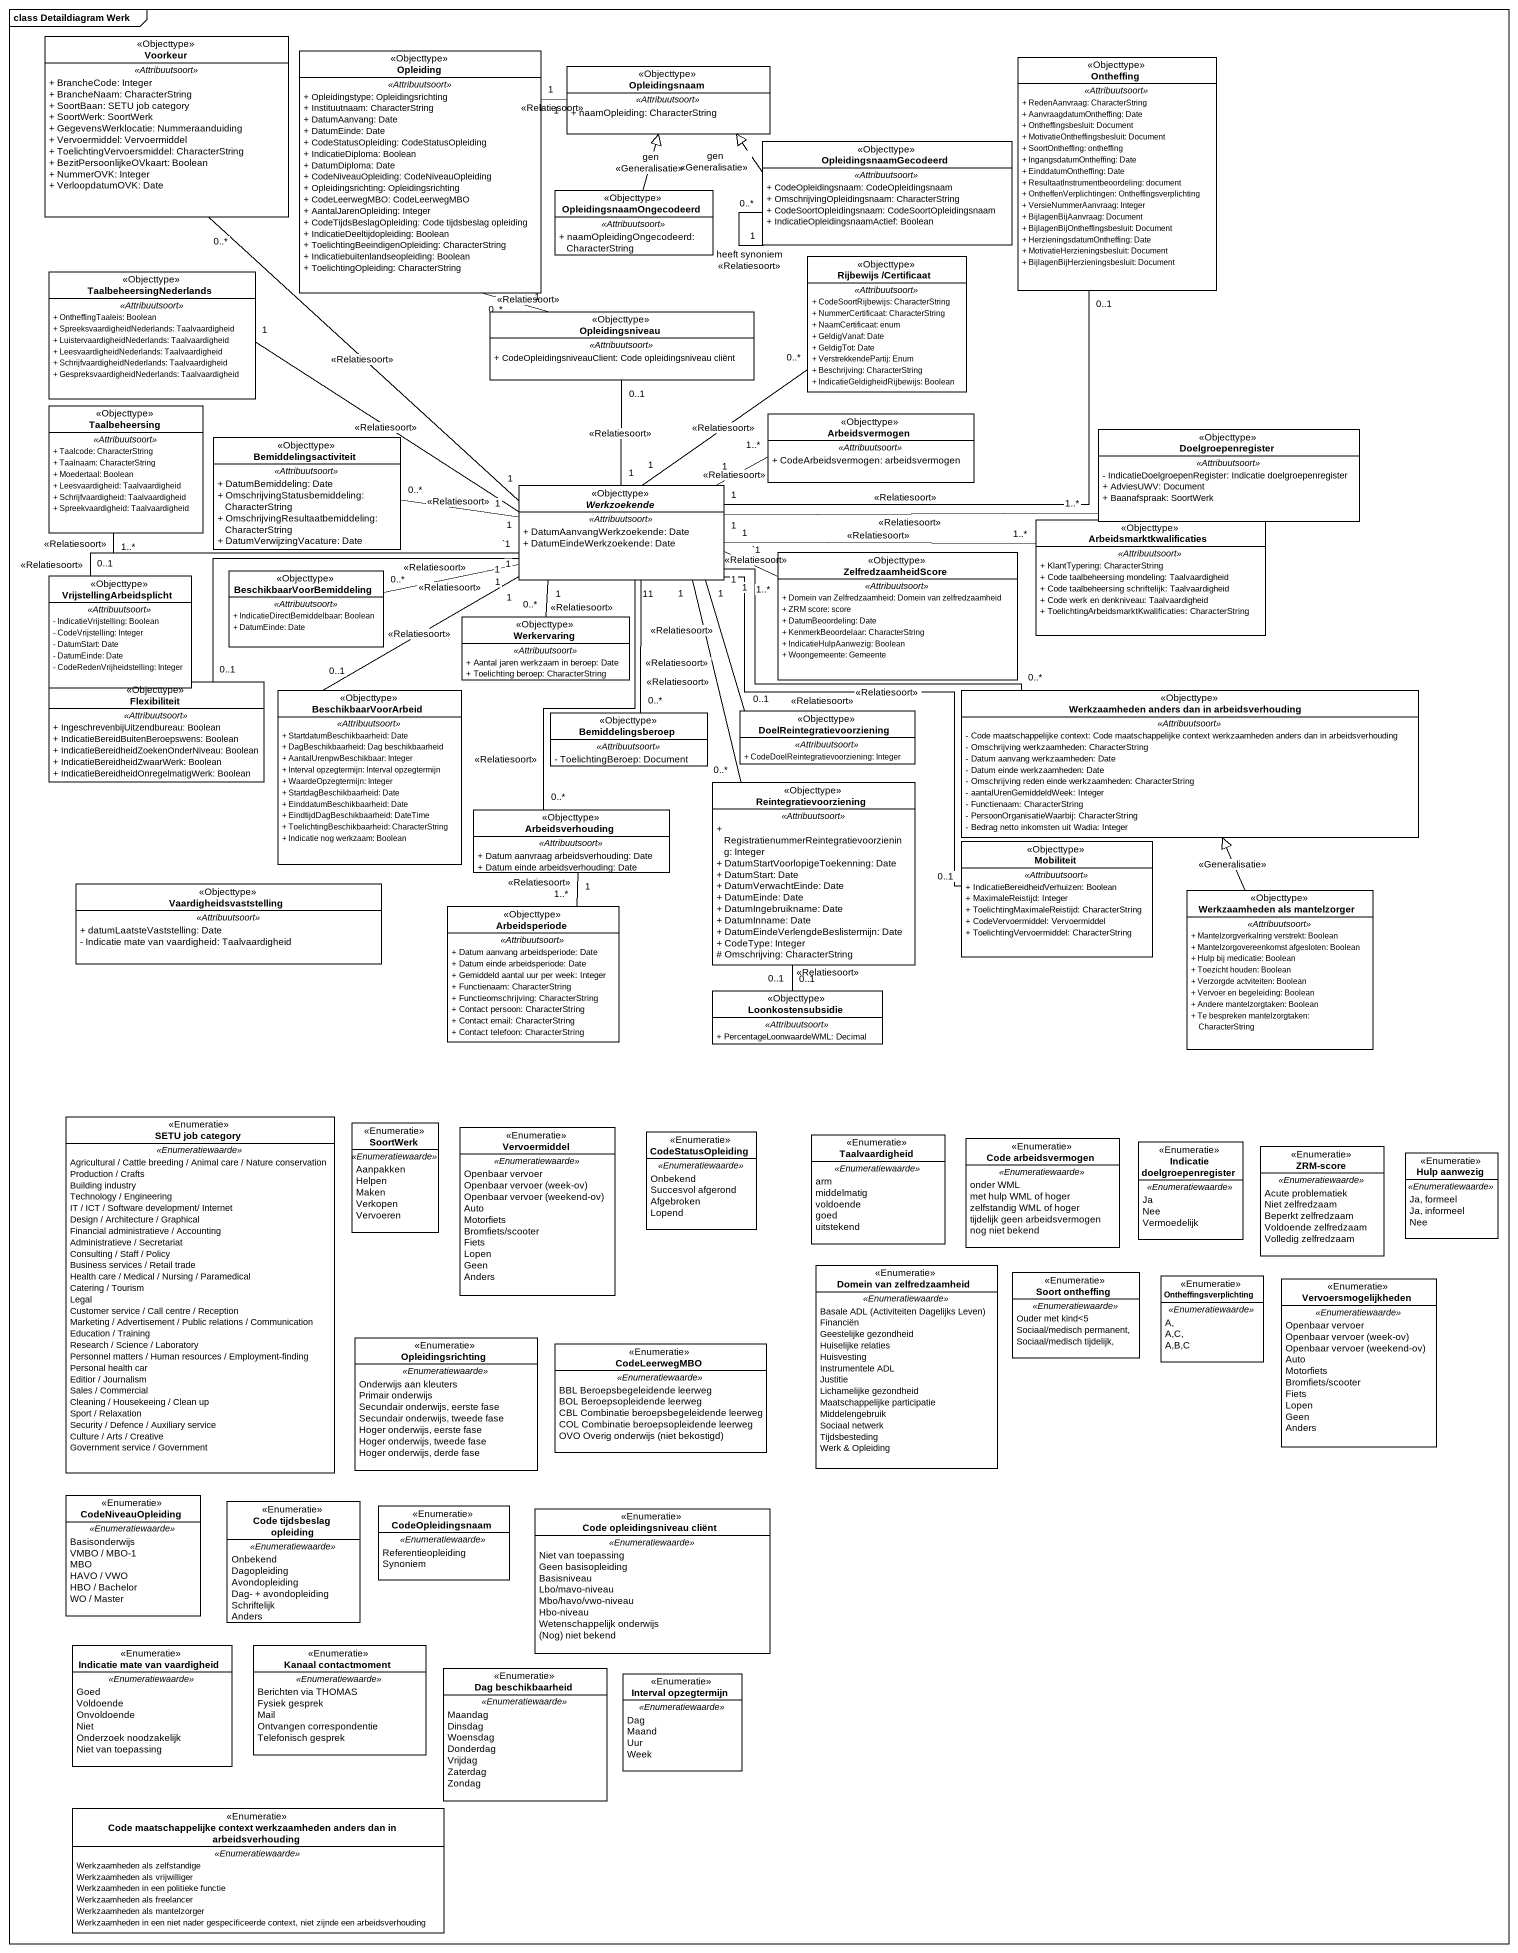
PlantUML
@startuml
mainframe class Detaildiagram Werk
hide circle
hide empty members
skinparam classAttributeIconSize 0
class Voorkeur <<Objecttype>> {
  .. <<Attribuutsoort>> ..
  + BrancheCode: Integer
  + BrancheNaam: CharacterString
  + SoortBaan: SETU job category
  + SoortWerk: SoortWerk
  + GegevensWerklocatie: Nummeraanduiding
  + Vervoermiddel: Vervoermiddel
  + ToelichtingVervoersmiddel: CharacterString
  + BezitPersoonlijkeOVkaart: Boolean
  + NummerOVK: Integer
  + VerloopdatumOVK: Date
}
class Opleiding <<Objecttype>> {
  .. <<Attribuutsoort>> ..
  + Opleidingstype: Opleidingsrichting
  + Instituutnaam: CharacterString
  + DatumAanvang: Date
  + DatumEinde: Date
  + CodeStatusOpleiding: CodeStatusOpleiding
  + IndicatieDiploma: Boolean
  + DatumDiploma: Date
  + CodeNiveauOpleiding: CodeNiveauOpleiding
  + Opleidingsrichting: Opleidingsrichting
  + CodeLeerwegMBO: CodeLeerwegMBO
  + AantalJarenOpleiding: Integer
  + CodeTijdsBeslagOpleiding: Code tijdsbeslag opleiding
  + IndicatieDeeltijdopleiding: Boolean
  + ToelichtingBeeindigenOpleiding: CharacterString
  + Indicatiebuitenlandseopleiding: Boolean
  + ToelichtingOpleiding: CharacterString
}
class Opleidingsnaam <<Objecttype>> {
  .. <<Attribuutsoort>> ..
  + naamOpleiding: CharacterString
}
class Ontheffing <<Objecttype>> {
  .. <<Attribuutsoort>> ..
  + RedenAanvraag: CharacterString
  + AanvraagdatumOntheffing: Date
  + Ontheffingsbesluit: Document
  + MotivatieOntheffingsbesluit: Document
  + SoortOntheffing: ontheffing
  + IngangsdatumOntheffing: Date
  + EinddatumOntheffing: Date
  + ResultaatInstrumentbeoordeling: document
  + OntheffenVerplichtingen: Ontheffingsverplichting
  + VersieNummerAanvraag: Integer
  + BijlagenBijAanvraag: Document
  + BijlagenBijOntheffingsbesluit: Document
  + HerzieningsdatumOntheffing: Date
  + MotivatieHerzieningsbesluit: Document
  + BijlagenBijHerzieningsbesluit: Document
}
class OpleidingsnaamGecodeerd <<Objecttype>> {
  .. <<Attribuutsoort>> ..
  + CodeOpleidingsnaam: CodeOpleidingsnaam
  + OmschrijvingOpleidingsnaam: CharacterString
  + CodeSoortOpleidingsnaam: CodeSoortOpleidingsnaam
  + IndicatieOpleidingsnaamActief: Boolean
}
class OpleidingsnaamOngecodeerd <<Objecttype>> {
  .. <<Attribuutsoort>> ..
  + naamOpleidingOngecodeerd: CharacterString
}
class "Rijbewijs /Certificaat" as Rijbewijs_Certificaat <<Objecttype>> {
  .. <<Attribuutsoort>> ..
  + CodeSoortRijbewijs: CharacterString
  + NummerCertificaat: CharacterString
  + NaamCertificaat: enum
  + GeldigVanaf: Date
  + GeldigTot: Date
  + VerstrekkendePartij: Enum
  + Beschrijving: CharacterString
  + IndicatieGeldigheidRijbewijs: Boolean
}
class TaalbeheersingNederlands <<Objecttype>> {
  .. <<Attribuutsoort>> ..
  + OntheffingTaaleis: Boolean
  + SpreeksvaardigheidNederlands: Taalvaardigheid
  + LuistervaardigheidNederlands: Taalvaardigheid
  + LeesvaardigheidNederlands: Taalvaardigheid
  + SchrijfvaardigheidNederlands: Taalvaardigheid
  + GespreksvaardigheidNederlands: Taalvaardigheid
}
class Opleidingsniveau <<Objecttype>> {
  .. <<Attribuutsoort>> ..
  + CodeOpleidingsniveauClient: Code opleidingsniveau cliënt
}
class Taalbeheersing <<Objecttype>> {
  .. <<Attribuutsoort>> ..
  + Taalcode: CharacterString
  + Taalnaam: CharacterString
  + Moedertaal: Boolean
  + Leesvaardigheid: Taalvaardigheid
  + Schrijfvaardigheid: Taalvaardigheid
  + Spreekvaardigheid: Taalvaardigheid
}
class Arbeidsvermogen <<Objecttype>> {
  .. <<Attribuutsoort>> ..
  + CodeArbeidsvermogen: arbeidsvermogen
}
class Bemiddelingsactiviteit <<Objecttype>> {
  .. <<Attribuutsoort>> ..
  + DatumBemiddeling: Date
  + OmschrijvingStatusbemiddeling: CharacterString
  + OmschrijvingResultaatbemiddeling: CharacterString
  + DatumVerwijzingVacature: Date
}
class Doelgroepenregister <<Objecttype>> {
  .. <<Attribuutsoort>> ..
  - IndicatieDoelgroepenRegister: Indicatie doelgroepenregister
  + AdviesUWV: Document
  + Baanafspraak: SoortWerk
}
abstract class Werkzoekende <<Objecttype>> {
  .. <<Attribuutsoort>> ..
  + DatumAanvangWerkzoekende: Date
  + DatumEindeWerkzoekende: Date
}
class Arbeidsmarktkwalificaties <<Objecttype>> {
  .. <<Attribuutsoort>> ..
  + KlantTypering: CharacterString
  + Code taalbeheersing mondeling: Taalvaardigheid
  + Code taalbeheersing schriftelijk: Taalvaardigheid
  + Code werk en denkniveau: Taalvaardigheid
  + ToelichtingArbeidsmarktKwalificaties: CharacterString
}
class VrijstellingArbeidsplicht <<Objecttype>> {
  .. <<Attribuutsoort>> ..
  - IndicatieVrijstelling: Boolean
  - CodeVrijstelling: Integer
  - DatumStart: Date
  - DatumEinde: Date
  - CodeRedenVrijheidstelling: Integer
}
class BeschikbaarVoorBemiddeling <<Objecttype>> {
  .. <<Attribuutsoort>> ..
  + IndicatieDirectBemiddelbaar: Boolean
  + DatumEinde: Date
}
class ZelfredzaamheidScore <<Objecttype>> {
  .. <<Attribuutsoort>> ..
  + Domein van Zelfredzaamheid: Domein van zelfredzaamheid
  + ZRM score: score
  + DatumBeoordeling: Date
  + KenmerkBeoordelaar: CharacterString
  + IndicatieHulpAanwezig: Boolean
  + Woongemeente: Gemeente
}
class Werkervaring <<Objecttype>> {
  .. <<Attribuutsoort>> ..
  + Aantal jaren werkzaam in beroep: Date
  + Toelichting beroep: CharacterString
}
class Flexibiliteit <<Objecttype>> {
  .. <<Attribuutsoort>> ..
  + IngeschrevenbijUitzendbureau: Boolean
  + IndicatieBereidBuitenBeroepswens: Boolean
  + IndicatieBereidheidZoekenOnderNiveau: Boolean
  + IndicatieBereidheidZwaarWerk: Boolean
  + IndicatieBereidheidOnregelmatigWerk: Boolean
}
class BeschikbaarVoorArbeid <<Objecttype>> {
  .. <<Attribuutsoort>> ..
  + StartdatumBeschikbaarheid: Date
  + DagBeschikbaarheid: Dag beschikbaarheid
  + AantalUrenpwBeschikbaar: Integer
  + Interval opzegtermijn: Interval opzegtermijn
  + WaardeOpzegtermijn: Integer
  + StartdagBeschikbaarheid: Date
  + EinddatumBeschikbaarheid: Date
  + EindtijdDagBeschikbaarheid: DateTime
  + ToelichtingBeschikbaarheid: CharacterString
  + Indicatie nog werkzaam: Boolean
}
class "Werkzaamheden anders dan in arbeidsverhouding" as Werkzaamheden_anders_dan_in <<Objecttype>> {
  .. <<Attribuutsoort>> ..
  - Code maatschappelijke context: Code maatschappelijke context werkzaamheden anders dan in arbeidsverhouding
  - Omschrijving werkzaamheden: CharacterString
  - Datum aanvang werkzaamheden: Date
  - Datum einde werkzaamheden: Date
  - Omschrijving reden einde werkzaamheden: CharacterString
  - aantalUrenGemiddeldWeek: Integer
  - Functienaam: CharacterString
  - PersoonOrganisatieWaarbij: CharacterString
  - Bedrag netto inkomsten uit Wadia: Integer
}
class Bemiddelingsberoep <<Objecttype>> {
  .. <<Attribuutsoort>> ..
  - ToelichtingBeroep: Document
}
class DoelReintegratievoorziening <<Objecttype>> {
  .. <<Attribuutsoort>> ..
  + CodeDoelReintegratievoorziening: Integer
}
class Reintegratievoorziening <<Objecttype>> {
  .. <<Attribuutsoort>> ..
  + RegistratienummerReintegratievoorziening: Integer
  + DatumStartVoorlopigeToekenning: Date
  + DatumStart: Date
  + DatumVerwachtEinde: Date
  + DatumEinde: Date
  + DatumIngebruikname: Date
  + DatumInname: Date
  + DatumEindeVerlengdeBeslistermijn: Date
  + CodeType: Integer
  # Omschrijving: CharacterString
}
class Arbeidsverhouding <<Objecttype>> {
  .. <<Attribuutsoort>> ..
  + Datum aanvraag arbeidsverhouding: Date
  + Datum einde arbeidsverhouding: Date
}
class Mobiliteit <<Objecttype>> {
  .. <<Attribuutsoort>> ..
  + IndicatieBereidheidVerhuizen: Boolean
  + MaximaleReistijd: Integer
  + ToelichtingMaximaleReistijd: CharacterString
  + CodeVervoermiddel: Vervoermiddel
  + ToelichtingVervoermiddel: CharacterString
}
class Vaardigheidsvaststelling <<Objecttype>> {
  .. <<Attribuutsoort>> ..
  + datumLaatsteVaststelling: Date
  - Indicatie mate van vaardigheid: Taalvaardigheid
}
class Arbeidsperiode <<Objecttype>> {
  .. <<Attribuutsoort>> ..
  + Datum aanvang arbeidsperiode: Date
  + Datum einde arbeidsperiode: Date
  + Gemiddeld aantal uur per week: Integer
  + Functienaam: CharacterString
  + Functieomschrijving: CharacterString
  + Contact persoon: CharacterString
  + Contact email: CharacterString
  + Contact telefoon: CharacterString
}
class "Werkzaamheden als mantelzorger" as Werkzaamheden_als <<Objecttype>> {
  .. <<Attribuutsoort>> ..
  + Mantelzorgverkalring verstrekt: Boolean
  + Mantelzorgovereenkomst afgesloten: Boolean
  + Hulp bij medicatie: Boolean
  + Toezicht houden: Boolean
  + Verzorgde actviteiten: Boolean
  + Vervoer en begeleiding: Boolean
  + Andere mantelzorgtaken: Boolean
  + Te bespreken mantelzorgtaken: CharacterString
}
class Loonkostensubsidie <<Objecttype>> {
  .. <<Attribuutsoort>> ..
  + PercentageLoonwaardeWML: Decimal
}
enum "SETU job category" as SETU_job_category <<Enumeratie>> {
  .. <<Enumeratiewaarde>> ..
  Agricultural / Cattle breeding / Animal care / Nature conservation
  Production / Crafts
  Building industry
  Technology / Engineering
  IT / ICT / Software development/ Internet
  Design / Architecture / Graphical
  Financial administratieve / Accounting
  Administratieve / Secretariat
  Consulting / Staff / Policy
  Business services / Retail trade
  Health care / Medical / Nursing / Paramedical
  Catering / Tourism
  Legal
  Customer service / Call centre / Reception
  Marketing / Advertisement / Public relations / Communication
  Education / Training
  Research / Science / Laboratory
  Personnel matters / Human resources / Employment-finding
  Personal health car
  Editior / Journalism
  Sales / Commercial
  Cleaning / Housekeeing / Clean up
  Sport / Relaxation
  Security / Defence / Auxiliary service
  Culture / Arts / Creative
  Government service / Government
}
enum SoortWerk <<Enumeratie>> {
  .. <<Enumeratiewaarde>> ..
  Aanpakken
  Helpen
  Maken
  Verkopen
  Vervoeren
}
enum Vervoermiddel <<Enumeratie>> {
  .. <<Enumeratiewaarde>> ..
  Openbaar vervoer
  {field} Openbaar vervoer (week-ov)
  {field} Openbaar vervoer (weekend-ov)
  Auto
  Motorfiets
  Bromfiets/scooter
  Fiets
  Lopen
  Geen
  Anders
}
enum CodeStatusOpleiding <<Enumeratie>> {
  .. <<Enumeratiewaarde>> ..
  Onbekend
  Succesvol afgerond
  Afgebroken
  Lopend
}
enum Taalvaardigheid <<Enumeratie>> {
  .. <<Enumeratiewaarde>> ..
  arm
  middelmatig
  voldoende
  goed
  uitstekend
}
enum "Code arbeidsvermogen" as Code_arbeidsvermogen <<Enumeratie>> {
  .. <<Enumeratiewaarde>> ..
  onder WML
  met hulp WML of hoger
  zelfstandig WML of hoger
  tijdelijk geen arbeidsvermogen
  nog niet bekend
}
enum "Indicatie doelgroepenregister" as Indicatie <<Enumeratie>> {
  .. <<Enumeratiewaarde>> ..
  Ja
  Nee
  Vermoedelijk
}
enum "ZRM-score" as ZRM_score <<Enumeratie>> {
  .. <<Enumeratiewaarde>> ..
  Acute problematiek
  Niet zelfredzaam
  Beperkt zelfredzaam
  Voldoende zelfredzaam
  Volledig zelfredzaam
}
enum "Hulp aanwezig" as Hulp_aanwezig <<Enumeratie>> {
  .. <<Enumeratiewaarde>> ..
  Ja, formeel
  Ja, informeel
  Nee
}
enum "Domein van zelfredzaamheid" as Domein_van_zelfredzaamheid <<Enumeratie>> {
  .. <<Enumeratiewaarde>> ..
  {field} Basale ADL (Activiteiten Dagelijks Leven)
  Financiën
  Geestelijke gezondheid
  Huiselijke relaties
  Huisvesting
  Instrumentele ADL
  Justitie
  Lichamelijke gezondheid
  Maatschappelijke participatie
  Middelengebruik
  Sociaal netwerk
  Tijdsbesteding
  Werk & Opleiding
}
enum "Soort ontheffing" as Soort_ontheffing <<Enumeratie>> {
  .. <<Enumeratiewaarde>> ..
  Ouder met kind<5
  Sociaal/medisch permanent,
  Sociaal/medisch tijdelijk,
}
enum Ontheffingsverplichting <<Enumeratie>> {
  .. <<Enumeratiewaarde>> ..
  A,
  A,C,
  A,B,C
}
enum Vervoersmogelijkheden <<Enumeratie>> {
  .. <<Enumeratiewaarde>> ..
  Openbaar vervoer
  {field} Openbaar vervoer (week-ov)
  {field} Openbaar vervoer (weekend-ov)
  Auto
  Motorfiets
  Bromfiets/scooter
  Fiets
  Lopen
  Geen
  Anders
}
enum Opleidingsrichting <<Enumeratie>> {
  .. <<Enumeratiewaarde>> ..
  Onderwijs aan kleuters
  Primair onderwijs
  Secundair onderwijs, eerste fase
  Secundair onderwijs, tweede fase
  Hoger onderwijs, eerste fase
  Hoger onderwijs, tweede fase
  Hoger onderwijs, derde fase
}
enum CodeLeerwegMBO <<Enumeratie>> {
  .. <<Enumeratiewaarde>> ..
  BBL Beroepsbegeleidende leerweg
  BOL Beroepsopleidende leerweg
  CBL Combinatie beroepsbegeleidende leerweg
  COL Combinatie beroepsopleidende leerweg
  {field} OVO Overig onderwijs (niet bekostigd)
}
enum CodeNiveauOpleiding <<Enumeratie>> {
  .. <<Enumeratiewaarde>> ..
  Basisonderwijs
  VMBO / MBO-1
  MBO
  HAVO / VWO
  HBO / Bachelor
  WO / Master
}
enum "Code tijdsbeslag opleiding" as Code_tijdsbeslag_opleiding <<Enumeratie>> {
  .. <<Enumeratiewaarde>> ..
  Onbekend
  Dagopleiding
  Avondopleiding
  Dag- + avondopleiding
  Schriftelijk
  Anders
}
enum CodeOpleidingsnaam <<Enumeratie>> {
  .. <<Enumeratiewaarde>> ..
  Referentieopleiding
  Synoniem
}
enum "Code opleidingsniveau cliënt" as Code_opleidingsniveau_cliënt <<Enumeratie>> {
  .. <<Enumeratiewaarde>> ..
  Niet van toepassing
  Geen basisopleiding
  Basisniveau
  Lbo/mavo-niveau
  Mbo/havo/vwo-niveau
  Hbo-niveau
  Wetenschappelijk onderwijs
  {field} (Nog) niet bekend
}
enum "Indicatie mate van vaardigheid" as Indicatie_mate_van <<Enumeratie>> {
  .. <<Enumeratiewaarde>> ..
  Goed
  Voldoende
  Onvoldoende
  Niet
  Onderzoek noodzakelijk
  Niet van toepassing
}
enum "Kanaal contactmoment" as Kanaal_contactmoment <<Enumeratie>> {
  .. <<Enumeratiewaarde>> ..
  Berichten via THOMAS
  Fysiek gesprek
  Mail
  Ontvangen correspondentie
  Telefonisch gesprek
}
enum "Dag beschikbaarheid" as Dag_beschikbaarheid <<Enumeratie>> {
  .. <<Enumeratiewaarde>> ..
  Maandag
  Dinsdag
  Woensdag
  Donderdag
  Vrijdag
  Zaterdag
  Zondag
}
enum "Interval opzegtermijn" as Interval_opzegtermijn <<Enumeratie>> {
  .. <<Enumeratiewaarde>> ..
  Dag
  Maand
  Uur
  Week
}
enum "Code maatschappelijke context werkzaamheden anders dan in arbeidsverhouding" as Code_maatschappelijke <<Enumeratie>> {
  .. <<Enumeratiewaarde>> ..
  Werkzaamheden als zelfstandige
  Werkzaamheden als vrijwilliger
  Werkzaamheden in een politieke functie
  Werkzaamheden als freelancer
  Werkzaamheden als mantelzorger
  Werkzaamheden in een niet nader gespecificeerde context, niet zijnde een arbeidsverhouding
}
Opleiding "1" -right- "1" Opleidingsnaam : <<Relatiesoort>>
OpleidingsnaamGecodeerd -left-|> Opleidingsnaam : gen\n<<Generalisatie>>
OpleidingsnaamGecodeerd "0..*" -- "1" OpleidingsnaamGecodeerd : heeft synoniem\n<<Relatiesoort>>
OpleidingsnaamOngecodeerd -up-|> Opleidingsnaam : gen\n<<Generalisatie>>
Opleidingsniveau "1" -up- "0..*" Opleiding : <<Relatiesoort>>
Werkzoekende "1" -up- "0..*" Voorkeur : <<Relatiesoort>>
Werkzoekende "1" -up- "0..1" Ontheffing : <<Relatiesoort>>
Werkzoekende "1" -up- "0..*" Rijbewijs_Certificaat : <<Relatiesoort>>
Werkzoekende "1" -left- "1" TaalbeheersingNederlands : <<Relatiesoort>>
Werkzoekende "1" -up- "0..1" Opleidingsniveau : <<Relatiesoort>>
Werkzoekende "1" -left- "1..*" Taalbeheersing : <<Relatiesoort>>
Werkzoekende "1" -right- "1..*" Arbeidsvermogen : <<Relatiesoort>>
Werkzoekende "1" -left- "0..*" Bemiddelingsactiviteit : <<Relatiesoort>>
Werkzoekende "1" -right- "1..*" Doelgroepenregister : <<Relatiesoort>>
Werkzoekende "1" -right- "1..*" Arbeidsmarktkwalificaties : <<Relatiesoort>>
Werkzoekende "`1" -left- "0..1" VrijstellingArbeidsplicht : <<Relatiesoort>>
Werkzoekende "1" -left- "0..*" BeschikbaarVoorBemiddeling : <<Relatiesoort>>
Werkzoekende "`1" -right- "1..*" ZelfredzaamheidScore : <<Relatiesoort>>
Werkzoekende "1" -- "0..*" Werkervaring : <<Relatiesoort>>
Werkzoekende "1" -left- "0..1" Flexibiliteit : <<Relatiesoort>>
Werkzoekende "1" -- "0..1" BeschikbaarVoorArbeid : <<Relatiesoort>>
Werkzoekende "1" -right- "0..*" Werkzaamheden_anders_dan_in : <<Relatiesoort>>
Werkzoekende "1" -- "0..1" DoelReintegratievoorziening : <<Relatiesoort>>
Werkzoekende "1" -- "0..*" Reintegratievoorziening : <<Relatiesoort>>
Werkzoekende "1" -- "0..1" Mobiliteit : <<Relatiesoort>>
Bemiddelingsberoep "0..*" -up- "1" Werkzoekende : <<Relatiesoort>>
Reintegratievoorziening "0..1" -- "0..1" Loonkostensubsidie : <<Relatiesoort>>
Arbeidsverhouding "0..*" -up- "1" Werkzoekende : <<Relatiesoort>>
Arbeidsverhouding "1" -- "1..*" Arbeidsperiode : <<Relatiesoort>>
Werkzaamheden_als -up-|> Werkzaamheden_anders_dan_in : <<Generalisatie>>
@enduml
